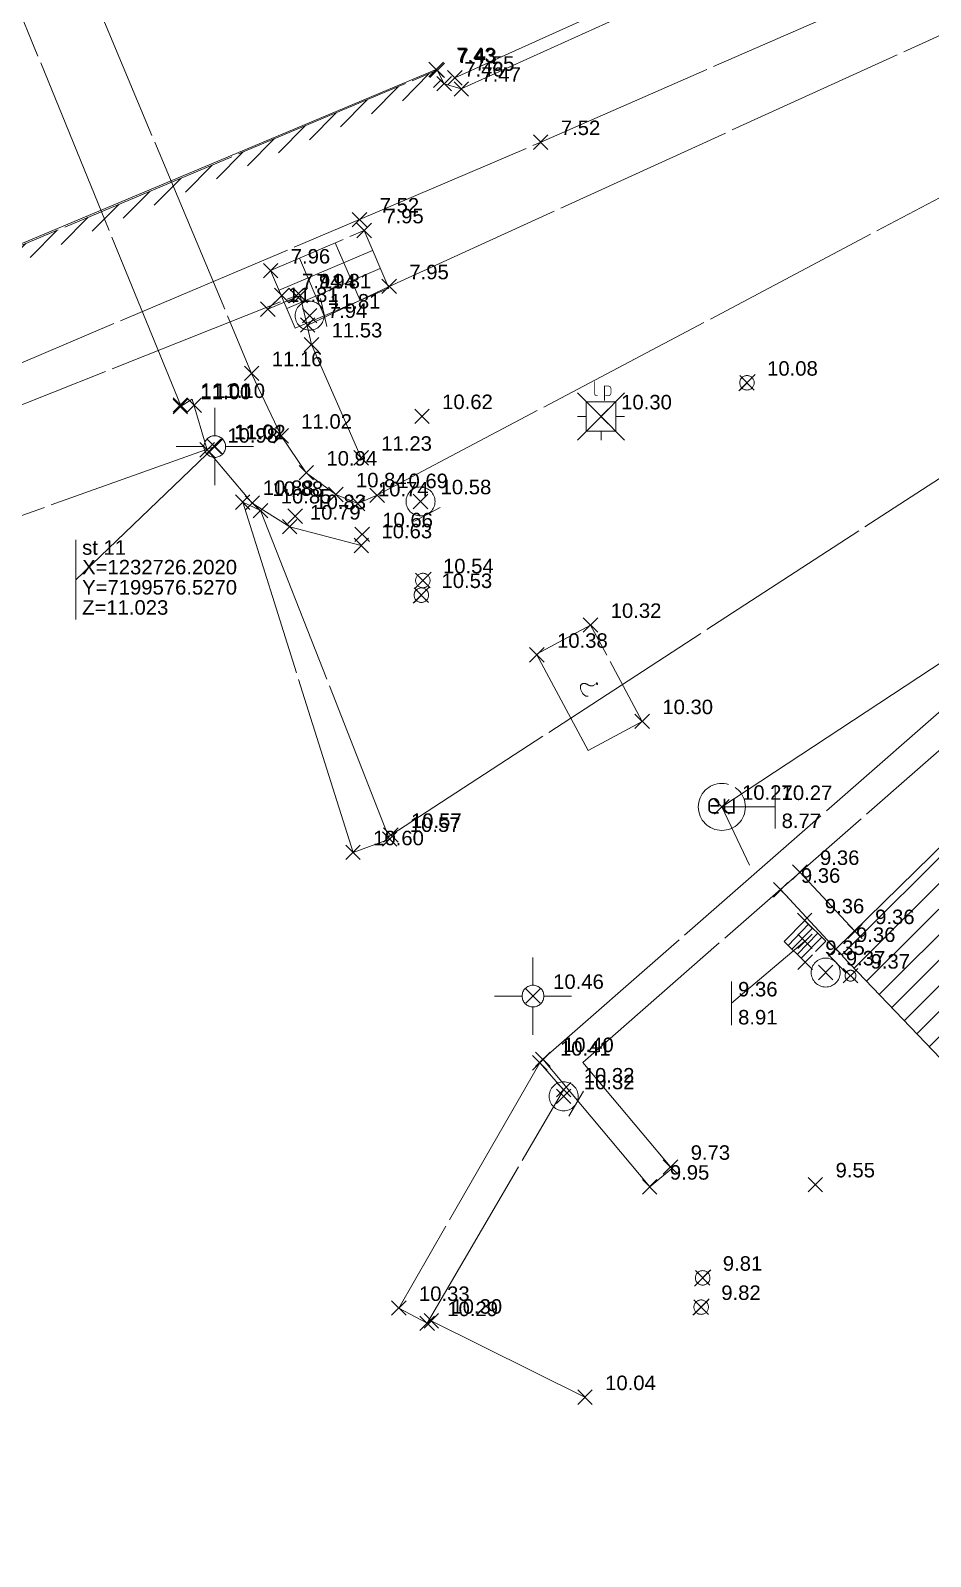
# Model space of a CAD drawing. Header units: metres. Extents: x 1232176 to 1232774, y 7198915 to 7199601.
# Drawn here: x 1232723.66 to 1232736.07, y 7199561.21 to 7199582.27 of the extents above; entities that cross this region are included whole.
import ezdxf
from ezdxf.enums import TextEntityAlignment as Align

# ---------------------------------------------------------------- set-up
doc = ezdxf.new("R2010")
doc.units = ezdxf.units.M
doc.header["$PDMODE"] = 3
doc.header["$PDSIZE"] = 0.1
for name, pattern in [('LL_0822', [2.5, 2.5, 0]), ('ML_2577', [2.5, 2.5, 0]), ('RL_1105', [2.5, 2.5, 0]), ('SL_1144', [2.5, 2.5, 0]), ('SL_1146', [2.5, 2.5, 0]), ('Socle_Continu', [2.5, 2.5, 0]), ('YL_2901', [2.5, 2.5, 0])]:
    doc.linetypes.add(name, pattern=pattern)
for name, color, linetype, lineweight in [('BATIH_SCS', 201, 'Socle_Continu', 13), ('CLOTH_SCS', 212, 'Socle_Continu', 13), ('CLOTU_SCS', 212, 'Socle_Continu', 13), ('EAUPO_SCS', 140, 'Socle_Continu', 13), ('ECPUB_SCS', 30, 'Socle_Continu', 13), ('INDET_SCS', 7, 'Socle_Continu', 13), ('MARQU_PSS', 7, 'Socle_Continu', 13), ('MOBUR_SCS', 251, 'Socle_Continu', 13), ('SIGNV_SCS', 20, 'Socle_Continu', 13), ('SIGTA_SCI', 7, 'Socle_Continu', 13), ('SIGTM_PSI', 1, 'Socle_Continu', 13), ('SIGTO_PSI', 255, 'Socle_Continu', 13), ('SIGTO_SCI', 255, 'Socle_Continu', 13), ('VOIRI_SCS', 7, 'Socle_Continu', 13)]:
    doc.layers.add(name, color=color, linetype=linetype, lineweight=lineweight)
for name, color, linetype, lineweight, true_color in [('BATIM_SCS', 7, 'Socle_Continu', 13, 0xdf7fff), ('EAUPL_PSI', 5, 'Socle_Continu', 13, 0x0000ff), ('EAUPL_PSS', 5, 'Socle_Continu', 13, 0x0000ff), ('EAUPL_SCS', 5, 'Socle_Continu', 13, 0x0000ff), ('EAUUS_PSI', 7, 'Socle_Continu', 13, 0x7f3f00), ('EAUUS_SCS', 7, 'Socle_Continu', 13, 0x7f3f00), ('EAUUS_SCT', 7, 'Socle_Continu', 13, 0x7f3f00), ('SIGTR_PSS', 7, 'Socle_Continu', 13, 0x9966cc), ('SIGTS_PSS', 7, 'Socle_Continu', 13, 0x9966cc)]:
    doc.layers.add(name, color=color, linetype=linetype, lineweight=lineweight, true_color=true_color)
doc.styles.add('Reseaux', font='arial.ttf')
doc.styles.get("Standard").update_dxf_attribs({"font": 'arial.ttf'})
doc.styles.add('Style_1', font='WINGDNG2.TTF')
doc.linetypes.add('CL_0181', pattern='A,3,-0.15,0.4,-0.381,["eu",Standard,S=0.254,R=0,X=-0.2,Y=-0.1],-0.381,0.4,-0.15', length=4.862)
doc.linetypes.add('NL_0902', pattern='A,0,["U",Style_1,S=0.127,R=0,X=-0.105,Y=-0.085],1', length=1)

# ---------------------------------------------------------------- blocks, each defined once
blk = doc.blocks.new('YP_1521')
at = {"layer": 'SIGTO_SCI', "color": 7, "linetype": 'Socle_Continu'}
blk.add_point((0, 0), dxfattribs=at)
at = {"layer": 'SIGTA_SCI', "linetype": 'Socle_Continu'}
blk.add_attdef('ALT', (0.278, 0.099), '', height=0.2, dxfattribs=at)
at = {"layer": 'SIGTA_SCI', "linetype": 'Socle_Continu', "flags": 9}
blk.add_attdef('CALQUE_ALT', (1.69, -1.18), '', height=0.2, dxfattribs=at)
at = {"layer": 'SIGTO_SCI', "linetype": 'Socle_Continu', "flags": 9}
for tag, p in [('ID', (1.69, 0.105)), ('NATURE', (1.69, -0.216)), ('FAMILLE', (1.69, -0.538)), ('CALQUE', (1.69, -0.859)), ('PCRS', (1.69, -1.823))]:
    blk.add_attdef(tag, p, '', height=0.2, dxfattribs=at)
blk = doc.blocks.new('*U55')
at = {"layer": 'SIGTO_PSI', "linetype": 'Socle_Continu'}
blk.add_line((-1.917, -1.838), (0, 0), dxfattribs=at)
at = {"layer": 'SIGTO_PSI', "linetype": 'Socle_Continu', "flags": 128}
blk.add_lwpolyline([(-1.917, -2.388), (-1.917, -1.288)], dxfattribs=at)
at = {"layer": 'SIGTO_PSI', "color": 7, "linetype": 'Socle_Continu'}
blk.add_point((0, 0), dxfattribs=at)
at = {"layer": 'SIGTM_PSI', "linetype": 'Socle_Continu', "flags": 9}
blk.add_attdef('CALQUE_MAT', (1.598, -0.695), '', height=0.2, dxfattribs=at)
at = {"layer": 'SIGTM_PSI', "color": 1, "linetype": 'Socle_Continu'}
blk.add_attdef('MAT', (-1.829, -1.493), '', height=0.2, dxfattribs=at)
at = {"layer": 'SIGTO_PSI', "linetype": 'Socle_Continu', "flags": 9}
for tag, p in [('ID', (1.598, 0.59)), ('NATURE', (1.598, 0.269)), ('FAMILLE', (1.598, -0.052)), ('CALQUE', (1.598, -0.374)), ('PCRS', (1.598, -1.016))]:
    blk.add_attdef(tag, p, '', height=0.2, dxfattribs=at)
at = {"layer": 'SIGTO_PSI', "linetype": 'Socle_Continu'}
for tag, p in [('X=', (-1.829, -1.763)), ('Y=', (-1.829, -2.042)), ('Z=', (-1.829, -2.32))]:
    blk.add_attdef(tag, p, '', height=0.2, dxfattribs=at)
blk = doc.blocks.new('GP_0481')
at = {"layer": 'ECPUB_SCS', "linetype": 'Socle_Continu'}
for p, q in [((-0.325, 0.325), (0, 0)), ((0, 0), (0.325, 0.325)), ((0, 0), (-0.325, -0.325)), ((-0.203, 0), (-0.325, 0)), ((0.203, 0.203), (-0.203, 0.203)), ((-0.203, 0.203), (-0.203, -0.203)), ((0.325, -0.325), (0, 0)), ((0.203, 0.203), (0.203, -0.203)), ((0.203, 0), (0.325, 0)), ((-0.203, -0.203), (0.203, -0.203)), ((0, -0.203), (0, -0.325))]:
    blk.add_line(p, q, dxfattribs=at)
at = {"layer": 'ECPUB_SCS', "linetype": 'Socle_Continu', "const_width": 0.01, "flags": 128}
for points in [[(-0.092, 0.487), (-0.092, 0.321, 0.378783), (-0.059, 0.287), (-0.048, 0.287)], [(0.048, 0.22), (0.048, 0.42), (0.098, 0.42, -0.410802), (0.137, 0.381), (0.137, 0.323, -0.396178), (0.098, 0.287), (0.059, 0.287)]]:
    blk.add_lwpolyline(points, format="xyb", dxfattribs=at)
at = {"layer": 'ECPUB_SCS', "linetype": 'Socle_Continu', "flags": 9}
for tag, p in [('ID', (0.722, 0.587)), ('NATURE', (0.722, 0.266)), ('FAMILLE', (0.722, -0.055)), ('CALQUE', (0.722, -0.377)), ('PCRS', (0.722, -0.698))]:
    blk.add_attdef(tag, p, '', height=0.2, dxfattribs=at)
blk = doc.blocks.new('AP_0001')
at = {"layer": 'EAUPO_SCS', "linetype": 'Socle_Continu'}
blk.add_line((0.113, 0.113), (-0.113, -0.113), dxfattribs=at)
blk.add_circle((0, 0), 0.1, dxfattribs=at)
at = {"layer": 'EAUPO_SCS', "linetype": 'Socle_Continu', "flags": 9}
for tag, p in [('ID', (0.809, 0.507)), ('NATURE', (0.809, 0.186)), ('FAMILLE', (0.809, -0.135)), ('CALQUE', (0.809, -0.456)), ('PCRS', (0.809, -0.778))]:
    blk.add_attdef(tag, p, '', height=0.2, dxfattribs=at)
blk = doc.blocks.new('HP_0569')
at = {"layer": 'SIGNV_SCS', "linetype": 'Socle_Continu'}
blk.add_line((-0.2, -0.2), (0.2, -0.2), dxfattribs=at)
blk.add_circle((0, 0), 0.2, dxfattribs=at)
at = {"layer": 'SIGNV_SCS', "linetype": 'Socle_Continu', "flags": 9}
for tag, p in [('ID', (0.713, 0.595)), ('NATURE', (0.713, 0.273)), ('FAMILLE', (0.713, -0.048)), ('CALQUE', (0.713, -0.369)), ('PCRS', (0.713, -0.69))]:
    blk.add_attdef(tag, p, '', height=0.2, dxfattribs=at)
blk = doc.blocks.new('KP_0764')
at = {"layer": 'INDET_SCS', "linetype": 'Socle_Continu', "flags": 128}
blk.add_lwpolyline([(0, 1), (1, 1), (1, 0), (0, 0)], close=True, dxfattribs=at)
blk.add_lwpolyline([(0.437, 0.578, -1), (0.562, 0.578, -0.209077), (0.53, 0.497, 0.201083), (0.5, 0.426), (0.5, 0.391)], format="xyb", dxfattribs=at)
at = {"layer": 'INDET_SCS', "linetype": 'Socle_Continu'}
blk.add_lwpolyline([(0.494, 0.365, 0.098491), (0.493, 0.362, 0.098491), (0.492, 0.359, 0.098491), (0.493, 0.356, 0.098491), (0.494, 0.354, 0.098491), (0.497, 0.352, 0.098491), (0.5, 0.352, 0.098491), (0.503, 0.352, 0.098491), (0.506, 0.354, 0.098491), (0.507, 0.356, 0.098491), (0.508, 0.359, 0.098491), (0.507, 0.362, 0.098491), (0.506, 0.365, 0.098491), (0.503, 0.367, 0.098491), (0.5, 0.367, 0.098491), (0.497, 0.367, 0.098491)], format="xyb", close=True, dxfattribs=at)
blk.add_lwpolyline([(0.494, 0.365, 0.098491), (0.493, 0.362, 0.098491), (0.492, 0.359, 0.098491), (0.493, 0.356, 0.098491), (0.494, 0.354, 0.098491), (0.497, 0.352, 0.098491), (0.5, 0.352, 0.098491), (0.503, 0.352, 0.098491), (0.506, 0.354, 0.098491), (0.507, 0.356, 0.098491), (0.508, 0.359, 0.098491), (0.507, 0.362, 0.098491), (0.506, 0.365, 0.098491), (0.503, 0.367, 0.098491), (0.5, 0.367, 0.098491), (0.497, 0.367, 0.098491)], format="xyb", close=True, dxfattribs=at)
at = {"layer": 'INDET_SCS', "linetype": 'Socle_Continu', "flags": 9}
for tag, p in [('ID', (1.453, 0.86)), ('NATURE', (1.453, 0.539)), ('FAMILLE', (1.453, 0.218)), ('CALQUE', (1.453, -0.103)), ('PCRS', (1.453, -0.425))]:
    blk.add_attdef(tag, p, '', height=0.2, dxfattribs=at)
blk = doc.blocks.new('CP_0161')
at = {"layer": 'EAUUS_SCS', "linetype": 'Socle_Continu', "const_width": 0.0333, "flags": 128}
for points in [[(-0.071, -0.125), (-0.195, -0.125, -0.405328), (-0.27, -0.05), (-0.27, 0.075, -0.999132), (-0.071, 0.075), (-0.071, 0.025), (-0.245, 0.025)], [(0.054, 0.175), (0.054, -0.038, 0.410802), (0.141, -0.125), (0.253, -0.125), (0.253, 0.175)]]:
    blk.add_lwpolyline(points, format="xyb", dxfattribs=at)
at = {"layer": 'EAUUS_SCS', "linetype": 'Socle_Continu'}
blk.add_circle((0, 0), 0.5, dxfattribs=at)
at = {"layer": 'EAUUS_SCS', "linetype": 'Socle_Continu', "flags": 9}
for tag, p in [('ID', (0.989, 0.577)), ('NATURE', (0.989, 0.255)), ('FAMILLE', (0.989, -0.066)), ('CALQUE', (0.989, -0.387)), ('PCRS', (0.989, -0.709)), ('TYPE', (0.989, -1.03))]:
    blk.add_attdef(tag, p, '', height=0.2, dxfattribs=at)
blk = doc.blocks.new('BP_0088')
at = {"layer": 'EAUPL_SCS', "linetype": 'Socle_Continu'}
for p, q in [((1.001, 0.814), (-0.001, 0.814)), ((0, 0.626), (1.001, 0.627)), ((1.001, 0.376), (0, 0.375)), ((0, 0.188), (1.001, 0.188))]:
    blk.add_line(p, q, dxfattribs=at)
at = {"layer": 'EAUPL_SCS', "linetype": 'Socle_Continu', "flags": 128}
blk.add_lwpolyline([(1.001, 0.001), (0, 0), (-0.001, 1.001), (1, 1.002)], close=True, dxfattribs=at)
at = {"layer": 'EAUPL_SCS', "linetype": 'Socle_Continu', "flags": 9}
for tag, p in [('ID', (1.268, 0.92)), ('NATURE', (1.268, 0.599)), ('CALQUE', (1.268, -0.044)), ('FAMILLE', (1.268, 0.278)), ('PCRS', (1.268, -0.365))]:
    blk.add_attdef(tag, p, '', height=0.2, dxfattribs=at)
blk = doc.blocks.new('LP_0841')
at = {"layer": 'VOIRI_SCS', "linetype": 'Socle_Continu', "flags": 128}
blk.add_lwpolyline([(0, 0), (0, 0.5), (1, 0)], dxfattribs=at)
at = {"layer": 'VOIRI_SCS', "linetype": 'Socle_Continu', "flags": 9}
for tag, p in [('ID', (1.428, 0.548)), ('NATURE', (1.428, 0.227)), ('FAMILLE', (1.428, -0.095)), ('CALQUE', (1.428, -0.416)), ('PCRS', (1.428, -0.737))]:
    blk.add_attdef(tag, p, '', height=0.2, dxfattribs=at)
blk = doc.blocks.new('YP_2903')
at = {"layer": 'SIGTR_PSS', "color": 1, "linetype": 'Socle_Continu'}
blk.add_line((0, 0.15), (0, 0.533), dxfattribs=at)
at = {"layer": 'SIGTR_PSS', "color": 5, "linetype": 'Socle_Continu'}
blk.add_line((-0.15, 0), (-0.533, 0), dxfattribs=at)
at = {"layer": 'SIGTR_PSS', "color": 3, "linetype": 'Socle_Continu'}
blk.add_line((0.15, 0), (0.533, 0), dxfattribs=at)
at = {"layer": 'SIGTR_PSS', "color": 2, "linetype": 'Socle_Continu'}
blk.add_line((0, -0.15), (0, -0.533), dxfattribs=at)
at = {"layer": 'SIGTR_PSS', "color": 4, "linetype": 'Socle_Continu'}
blk.add_circle((0, 0), 0.15, dxfattribs=at)
at = {"layer": 'SIGTR_PSS', "linetype": 'Socle_Continu', "flags": 9}
for tag, p in [('ID', (1.343, 0.305)), ('NATURE', (1.343, -0.016)), ('FAMILLE', (1.343, -0.337)), ('CALQUE', (1.343, -0.659)), ('PCRS', (1.343, -0.98))]:
    blk.add_attdef(tag, p, '', height=0.2, dxfattribs=at)
blk = doc.blocks.new('YP_2908')
at = {"layer": 'SIGTR_PSS', "linetype": 'Socle_Continu'}
for p, q in [((0, 0.15), (0, 0.533)), ((-0.15, 0), (-0.533, 0)), ((0.15, 0), (0.533, 0)), ((0.533, 0), (0.15, 0)), ((0, -0.15), (0, -0.533))]:
    blk.add_line(p, q, dxfattribs=at)
blk.add_circle((0, 0), 0.15, dxfattribs=at)
at = {"layer": 'SIGTR_PSS', "linetype": 'Socle_Continu', "flags": 9}
for tag, p in [('ID', (0.884, 0.274)), ('NATURE', (0.884, -0.047)), ('FAMILLE', (0.884, -0.368)), ('CALQUE', (0.884, -0.689)), ('PCRS', (0.884, -1.011))]:
    blk.add_attdef(tag, p, '', height=0.2, dxfattribs=at)
blk = doc.blocks.new('BP_2058')
at = {"layer": 'EAUPL_PSS', "linetype": 'Socle_Continu'}
blk.add_circle((0, 0), 0.075, dxfattribs=at)
at = {"layer": 'EAUPL_PSS', "linetype": 'Socle_Continu', "flags": 9}
for tag, p in [('ID', (0.501, -0.1)), ('NATURE', (0.501, -0.421)), ('FAMILLE', (0.501, -0.742)), ('CALQUE', (0.501, -1.064)), ('PCRS', (0.501, -1.385))]:
    blk.add_attdef(tag, p, '', height=0.2, dxfattribs=at)
blk = doc.blocks.new('RP_1129')
at = {"layer": 'BATIM_SCS', "linetype": 'Socle_Continu'}
for p, q in [((0.321, 0.645), (0.322, 0)), ((0.723, 0.001), (0.722, 0.645)), ((1.044, 0.424), (0, 0.423)), ((0, 0.222), (1.044, 0.222))]:
    blk.add_line(p, q, dxfattribs=at)
at = {"layer": 'BATIM_SCS', "linetype": 'Socle_Continu', "flags": 128}
blk.add_lwpolyline([(-0.001, 0.644), (1.044, 0.645), (1.044, 0.001), (0, 0)], close=True, dxfattribs=at)
at = {"layer": 'BATIM_SCS', "linetype": 'Socle_Continu', "flags": 9}
for tag, p in [('ID', (1.289, 0.914)), ('NATURE', (1.289, 0.593)), ('FAMILLE', (1.289, 0.271)), ('CALQUE', (1.289, -0.05)), ('PCRS', (1.289, -0.371))]:
    blk.add_attdef(tag, p, '', height=0.2, dxfattribs=at)
blk = doc.blocks.new('*U98')
at = {"layer": 'EAUPL_PSI', "linetype": 'Socle_Continu'}
blk.add_line((-1.013, -0.856), (0, 0), dxfattribs=at)
at = {"layer": 'EAUPL_PSI', "linetype": 'Socle_Continu', "flags": 128}
blk.add_lwpolyline([(-1.013, -1.156), (-1.013, -0.556)], dxfattribs=at)
at = {"layer": 'EAUPL_PSI', "linetype": 'Socle_Continu'}
blk.add_point((0, 0), dxfattribs=at)
at = {"layer": 'EAUPL_PSI', "linetype": 'Socle_Continu', "style": 'Reseaux', "flags": 9}
for tag, p in [('ID', (2.428, 0.07)), ('NATURE', (2.428, -0.251))]:
    blk.add_attdef(tag, p, '', height=0.2, dxfattribs=at)
at = {"layer": 'EAUPL_PSI', "linetype": 'Socle_Continu', "flags": 9}
for tag, p in [('FAMILLE', (2.428, -0.573)), ('CALQUE', (0.682, -1.75))]:
    blk.add_attdef(tag, p, '', height=0.2, dxfattribs=at)
at = {"layer": 'EAUPL_PSI', "linetype": 'Socle_Continu'}
for tag, p in [('TAMPON', (-0.922, -0.661)), ('RADIER', (-0.922, -1.048))]:
    blk.add_attdef(tag, text='', height=0.2, dxfattribs=at).set_placement(p, align=Align.MIDDLE_LEFT)
blk = doc.blocks.new('*U70')
at = {"layer": 'EAUUS_PSI', "linetype": 'Socle_Continu'}
blk.add_line((0.733, 0), (0, 0), dxfattribs=at)
at = {"layer": 'EAUUS_PSI', "linetype": 'Socle_Continu', "flags": 128}
blk.add_lwpolyline([(0.733, -0.3), (0.733, 0.3)], dxfattribs=at)
at = {"layer": 'EAUUS_PSI', "linetype": 'Socle_Continu'}
blk.add_point((0, 0), dxfattribs=at)
at = {"layer": 'EAUUS_PSI', "linetype": 'Socle_Continu', "style": 'Reseaux', "flags": 9}
for tag, p in [('ID', (2.525, 0.541)), ('NATURE', (2.525, 0.22))]:
    blk.add_attdef(tag, p, '', height=0.2, dxfattribs=at)
at = {"layer": 'EAUUS_PSI', "linetype": 'Socle_Continu'}
for tag, p in [('TAMPON', (0.824, 0.196)), ('RADIER', (0.824, -0.192))]:
    blk.add_attdef(tag, text='', height=0.2, dxfattribs=at).set_placement(p, align=Align.MIDDLE_LEFT)
at = {"layer": 'EAUUS_PSI', "linetype": 'Socle_Continu', "flags": 9}
for tag, p in [('FAMILLE', (2.525, -0.101)), ('CALQUE', (2.525, -0.423))]:
    blk.add_attdef(tag, p, '', height=0.2, dxfattribs=at)

msp = doc.modelspace()

# ---------------------------------------------------------------- hatches: boundary and pattern name
at = {"layer": 'BATIH_SCS', "linetype": 'Socle_Continu'}
h = msp.add_hatch(dxfattribs=at)
h.set_pattern_fill('RL_1107', color=256, pattern_type=2)
h.set_pattern_definition([(45, (0, 0), (-0.176776695297, 0.176776695297), [])])
h.paths.add_polyline_path([(1232744.31, 7199577.18), (1232739.66, 7199574.387), (1232734.768, 7199569.592), (1232741.969, 7199562.04)])
at = {"layer": 'CLOTH_SCS', "linetype": 'Socle_Continu'}
h = msp.add_hatch(dxfattribs=at)
h.set_pattern_fill('SL_1145', color=256, pattern_type=2)
h.set_pattern_definition([(45, (0, 0), (-0.1237436867076, 0.1237436867076), [])])
h.paths.add_polyline_path([(1232718.249, 7199576.969), (1232718.173, 7199577.154), (1232714.015, 7199575.528), (1232714.087, 7199575.342)])
h.paths.add_polyline_path([(1232718.733, 7199577.158), (1232718.658, 7199577.344), (1232718.173, 7199577.154), (1232718.249, 7199576.969)])
h.paths.add_polyline_path([(1232719.68, 7199577.528), (1232719.606, 7199577.714), (1232718.658, 7199577.344), (1232718.733, 7199577.158)])
h.paths.add_polyline_path([(1232724.715, 7199579.585), (1232724.64, 7199579.77), (1232721.737, 7199578.548), (1232719.606, 7199577.714), (1232719.68, 7199577.528), (1232721.813, 7199578.362)])
h.paths.add_polyline_path([(1232725.683, 7199579.993), (1232725.606, 7199580.177), (1232724.64, 7199579.77), (1232724.715, 7199579.585)])
h.paths.add_polyline_path([(1232729.348, 7199581.537), (1232729.27, 7199581.721), (1232725.606, 7199580.177), (1232725.683, 7199579.993)])

# ---------------------------------------------------------------- linework, layer by layer
at = {"layer": 'BATIM_SCS', "linetype": 'RL_1105'}
msp.add_polyline3d([(1232741.969, 7199562.04, 9.63), (1232734.768, 7199569.592, 9.36), (1232739.66, 7199574.387, 9.57), (1232744.31, 7199577.18, 9.56)], dxfattribs=at)
at = {"layer": 'CLOTU_SCS', "linetype": 'SL_1146'}
for points in [[(1232729.27, 7199581.721, 7.43), (1232729.365, 7199581.536, 7.46), (1232729.602, 7199581.464, 7.47), (1232738.411, 7199585.461, 7.65), (1232749.285, 7199590.411, 7.89), (1232754.702, 7199592.892, 7.99), (1232762.37, 7199596.393, 8.69), (1232763.834, 7199597.057, 8.66), (1232770.25, 7199599.982, 8.63)], [(1232724.371, 7199583.127, 11.15), (1232726.71, 7199577.538, 11.16), (1232727.117, 7199576.675, 11.02), (1232727.464, 7199576.167, 10.94), (1232727.871, 7199575.867, 10.84), (1232728.174, 7199575.741, 10.74), (1232728.441, 7199575.855, 10.69), (1232736.469, 7199580.104, 9.83), (1232743.077, 7199583.464, 9.45), (1232755.069, 7199589.739, 9.04), (1232763.638, 7199594.252, 8.76), (1232763.437, 7199594.693, 8.77), (1232761.258, 7199593.606, 8.55)], [(1232715.147, 7199574.365, 7.5), (1232722.509, 7199577.249, 7.5), (1232728.199, 7199579.66, 7.52), (1232730.697, 7199580.729, 7.52), (1232739.107, 7199584.409, 7.7), (1232743.068, 7199586.087, 7.82), (1232749.217, 7199588.846, 7.88), (1232753.974, 7199590.99, 8.01), (1232754.301, 7199591.092, 8.04), (1232754.776, 7199590.881, 8.11)], [(1232714.015, 7199575.528, 7.43), (1232721.737, 7199578.548, 7.43), (1232729.27, 7199581.721, 7.43)], [(1232732.201, 7199566.31, 9.95), (1232730.727, 7199568.071, 10.4), (1232738.691, 7199575.048, 9.78)], [(1232732.505, 7199566.565, 9.73), (1232731.28, 7199568.028, 10.245), (1232738.952, 7199574.75, 9.77)], [(1232735.032, 7199569.837, 9.36), (1232734.271, 7199570.654, 9.36)], [(1232734.768, 7199569.592, 9.36), (1232734.008, 7199570.409, 9.36)], [(1232732.505, 7199566.565, 9.73), (1232732.201, 7199566.31, 9.95)]]:
    msp.add_polyline3d(points, dxfattribs=at)
at = {"layer": 'CLOTU_SCS', "linetype": 'SL_1144'}
for points in [[(1232727.484, 7199578.205, 7.94), (1232728.608, 7199578.738, 7.95), (1232739.362, 7199583.646, 8), (1232743.838, 7199585.653, 8.05), (1232749.376, 7199588.383, 8.03), (1232749.411, 7199588.392, 8.03), (1232754.776, 7199590.881, 8.11), (1232761.258, 7199593.606, 8.55)], [(1232717.571, 7199574.066, 7.99), (1232717.54, 7199574.715, 7.97), (1232727.326, 7199578.61, 7.94)], [(1232728.221, 7199576.371, 11.23), (1232727.536, 7199577.935, 11.53), (1232727.382, 7199578.613, 11.81), (1232726.933, 7199578.425, 11.81)]]:
    msp.add_polyline3d(points, dxfattribs=at)
at = {"layer": 'EAUUS_SCT', "linetype": 'CL_0181'}
for points in [[(1232733.196, 7199571.554, 8.77), (1232744.411, 7199578.942, 8.57)], [(1232733.196, 7199571.554, 8.77), (1232733.579, 7199570.752, 8.77)]]:
    msp.add_polyline3d(points, dxfattribs=at)
at = {"layer": 'MARQU_PSS', "linetype": 'ML_2577'}
for points in [[(1232728.63, 7199571.165, 10.57), (1232737.245, 7199576.769, 9.88)], [(1232729.188, 7199564.461, 10.3), (1232731.308, 7199563.406, 10.04)]]:
    msp.add_polyline3d(points, dxfattribs=at)
for points in [[(1232726.587, 7199575.761, 10.88), (1232726.834, 7199575.644, 10.85), (1232728.614, 7199571.11, 10.57), (1232728.109, 7199570.926, 10.6)], [(1232730.685, 7199568.022, 10.41), (1232728.74, 7199564.637, 10.33), (1232729.131, 7199564.426, 10.29), (1232731.013, 7199567.651, 10.32)]]:
    msp.add_polyline3d(points, close=True, dxfattribs=at)
at = {"layer": 'MOBUR_SCS', "linetype": 'NL_0902'}
for points in [[(1232729.513, 7199581.616, 7.55), (1232738.287, 7199585.578, 7.72), (1232749.206, 7199590.567, 7.97), (1232754.631, 7199593.043, 8.1), (1232761.911, 7199596.396, 8.77), (1232763.723, 7199597.225, 8.82), (1232770.46, 7199600.271, 8.92)], [(1232713.939, 7199575.532, 7.43), (1232721.731, 7199578.572, 7.42), (1232729.255, 7199581.733, 7.43)]]:
    msp.add_polyline3d(points, dxfattribs=at)
at = {"layer": 'SIGTS_PSS', "linetype": 'YL_2901'}
msp.add_polyline3d([(1232242.852, 7198954.501, 9.55), (1232189.936, 7198952.042, 7.7), (1232261.971, 7199028.11, 7.52), (1232304.103, 7199106.496, 7.55), (1232331.072, 7199190.429, 7.6), (1232351.22, 7199279.26, 7.54), (1232386.124, 7199352.6, 7.55), (1232443.41, 7199421.398, 7.6), (1232502.151, 7199471.743, 7.73), (1232588.035, 7199526.334, 7.98), (1232660.288, 7199552.976, 8.2), (1232726.202, 7199576.527, 11.02)], dxfattribs=at)
at = {"layer": 'VOIRI_SCS', "linetype": 'LL_0822'}
for points in [[(1232725.728, 7199577.102, 11.01), (1232723.331, 7199582.977, 11.02)], [(1232726.097, 7199576.483, 10.98), (1232726.72, 7199575.748, 10.88), (1232727.236, 7199575.421, 10.79), (1232728.223, 7199575.162, 10.63)]]:
    msp.add_polyline3d(points, dxfattribs=at)

# ---------------------------------------------------------------- block references
at = {"layer": 'BATIM_SCS', "linetype": 'Socle_Continu', "xscale": 1.344033453336492, "yscale": 1.344033453336492, "zscale": 1.344033453336492, "rotation": 203.1240757267858}
msp.add_blockref('RP_1129', (1232728.262, 7199579.51, 7.95), dxfattribs=at)
at = {"layer": 'EAUPL_PSI', "linetype": 'Socle_Continu'}
msp.add_blockref('*U98', (1232734.342, 7199569.699, 9.36), dxfattribs=at).add_auto_attribs({'TAMPON': '9.36', 'RADIER': '8.91'})
at = {"layer": 'EAUPL_PSS'}
msp.add_blockref('BP_2058', (1232734.97, 7199569.224, 9.37), dxfattribs=at)
at = {"layer": 'EAUPL_SCS', "linetype": 'Socle_Continu', "xscale": 0.4065184586638481, "yscale": 0.4065184586638481, "rotation": 225.6835943670518}
msp.add_blockref('BP_0088', (1232734.338, 7199569.987, 9.36), dxfattribs=at)
at = {"layer": 'EAUPO_SCS', "linetype": 'Socle_Continu'}
for p in [(1232733.542, 7199577.408, 10.08), (1232729.072, 7199574.679, 10.54), (1232729.051, 7199574.477, 10.53), (1232732.931, 7199565.053, 9.81), (1232732.91, 7199564.65, 9.82)]:
    msp.add_blockref('AP_0001', p, dxfattribs=at)
at = {"layer": 'EAUUS_PSI', "linetype": 'Socle_Continu'}
ref = msp.add_blockref('*U70', (1232733.196, 7199571.554, 10.27), dxfattribs=at)
ref.add_attrib('TAMPON', '10.27', dxfattribs={"linetype": 'Socle_Continu', "height": 0.2}).set_placement((1232734.02, 7199571.749), align=Align.MIDDLE_LEFT)
ref.add_attrib('RADIER', '8.77', dxfattribs={"linetype": 'Socle_Continu', "height": 0.2}).set_placement((1232734.02, 7199571.362), align=Align.MIDDLE_LEFT)
at = {"layer": 'EAUUS_SCS', "linetype": 'Socle_Continu', "xscale": 0.65, "yscale": 0.65}
msp.add_blockref('CP_0161', (1232733.196, 7199571.554, 10.27), dxfattribs=at)
at = {"layer": 'ECPUB_SCS', "linetype": 'Socle_Continu'}
msp.add_blockref('GP_0481', (1232731.529, 7199576.943, 10.3), dxfattribs=at)
at = {"layer": 'INDET_SCS', "linetype": 'Socle_Continu', "xscale": 1.507282010380013, "yscale": 0.8472794146910306, "rotation": 118.189205956366}
msp.add_blockref('KP_0764', (1232732.097, 7199572.735, 10.3), dxfattribs=at)
at = {"layer": 'SIGNV_SCS', "linetype": 'Socle_Continu'}
for p, rotation in [((1232727.51, 7199578.334, 11.81), 102.8021979242711), ((1232729.04, 7199575.77, 10.58), 27.89430213501076), ((1232734.628, 7199569.268, 9.37), 133.638134086203), ((1232731.014, 7199567.559, 10.32), 59.72530893853185)]:
    msp.add_blockref('HP_0569', p, dxfattribs=dict(at, rotation=rotation))
at = {"layer": 'SIGTO_PSI', "color": 193, "linetype": 'Socle_Continu'}
msp.add_blockref('*U55', (1232726.202, 7199576.527), dxfattribs=at).add_auto_attribs({'MAT': 'st 11', 'X=': 'X=1232726.2020', 'Y=': 'Y=7199576.5270', 'Z=': 'Z=11.023'})
at = {"layer": 'SIGTO_SCI', "linetype": 'Socle_Continu'}
ref = msp.add_blockref('YP_1521', (1232729.255, 7199581.733, 7.43), dxfattribs=at)
ref.add_attrib('ALT', '7.43', (1232729.533, 7199581.832, 7.43), dxfattribs={"layer": 'SIGTA_SCI', "linetype": 'Socle_Continu', "height": 0.2})
ref = msp.add_blockref('YP_1521', (1232729.27, 7199581.721, 7.43), dxfattribs=at)
ref.add_attrib('ALT', '7.43', (1232729.548, 7199581.82, 7.43), dxfattribs={"layer": 'SIGTA_SCI', "linetype": 'Socle_Continu', "height": 0.2})
ref = msp.add_blockref('YP_1521', (1232729.513, 7199581.616, 7.55), dxfattribs=at)
ref.add_attrib('ALT', '7.55', (1232729.791, 7199581.715, 7.55), dxfattribs={"layer": 'SIGTA_SCI', "linetype": 'Socle_Continu', "height": 0.2})
ref = msp.add_blockref('YP_1521', (1232729.365, 7199581.536, 7.46), dxfattribs=at)
ref.add_attrib('ALT', '7.46', (1232729.643, 7199581.634, 7.46), dxfattribs={"layer": 'SIGTA_SCI', "linetype": 'Socle_Continu', "height": 0.2})
ref = msp.add_blockref('YP_1521', (1232729.602, 7199581.464, 7.47), dxfattribs=at)
ref.add_attrib('ALT', '7.47', (1232729.88, 7199581.563, 7.47), dxfattribs={"layer": 'SIGTA_SCI', "linetype": 'Socle_Continu', "height": 0.2})
ref = msp.add_blockref('YP_1521', (1232730.697, 7199580.729, 7.52), dxfattribs=at)
ref.add_attrib('ALT', '7.52', (1232730.975, 7199580.827, 7.52), dxfattribs={"layer": 'SIGTA_SCI', "linetype": 'Socle_Continu', "height": 0.2})
ref = msp.add_blockref('YP_1521', (1232728.199, 7199579.66, 7.52), dxfattribs=at)
ref.add_attrib('ALT', '7.52', (1232728.477, 7199579.758, 7.52), dxfattribs={"layer": 'SIGTA_SCI', "linetype": 'Socle_Continu', "height": 0.2})
ref = msp.add_blockref('YP_1521', (1232728.262, 7199579.51, 7.95), dxfattribs=at)
ref.add_attrib('ALT', '7.95', (1232728.54, 7199579.609, 7.95), dxfattribs={"layer": 'SIGTA_SCI', "linetype": 'Socle_Continu', "height": 0.2})
ref = msp.add_blockref('YP_1521', (1232726.972, 7199578.955, 7.96), dxfattribs=at)
ref.add_attrib('ALT', '7.96', (1232727.25, 7199579.054, 7.96), dxfattribs={"layer": 'SIGTA_SCI', "linetype": 'Socle_Continu', "height": 0.2})
ref = msp.add_blockref('YP_1521', (1232728.608, 7199578.738, 7.95), dxfattribs=at)
ref.add_attrib('ALT', '7.95', (1232728.886, 7199578.837, 7.95), dxfattribs={"layer": 'SIGTA_SCI', "linetype": 'Socle_Continu', "height": 0.2})
ref = msp.add_blockref('YP_1521', (1232726.933, 7199578.425, 11.81), dxfattribs=at)
ref.add_attrib('ALT', '11.81', (1232727.211, 7199578.523, 11.81), dxfattribs={"layer": 'SIGTA_SCI', "linetype": 'Socle_Continu', "height": 0.2})
ref = msp.add_blockref('YP_1521', (1232727.128, 7199578.613, 7.94), dxfattribs=at)
ref.add_attrib('ALT', '7.94', (1232727.406, 7199578.712, 7.94), dxfattribs={"layer": 'SIGTA_SCI', "linetype": 'Socle_Continu', "height": 0.2})
ref = msp.add_blockref('YP_1521', (1232727.326, 7199578.61, 7.94), dxfattribs=at)
ref.add_attrib('ALT', '7.94', (1232727.604, 7199578.709, 7.94), dxfattribs={"layer": 'SIGTA_SCI', "linetype": 'Socle_Continu', "height": 0.2})
ref = msp.add_blockref('YP_1521', (1232727.382, 7199578.613, 11.81), dxfattribs=at)
ref.add_attrib('ALT', '11.81', (1232727.66, 7199578.711, 11.81), dxfattribs={"layer": 'SIGTA_SCI', "linetype": 'Socle_Continu', "height": 0.2})
ref = msp.add_blockref('YP_1521', (1232727.51, 7199578.334, 11.81), dxfattribs=at)
ref.add_attrib('ALT', '11.81', (1232727.788, 7199578.433, 11.81), dxfattribs={"layer": 'SIGTA_SCI', "linetype": 'Socle_Continu', "height": 0.2})
ref = msp.add_blockref('YP_1521', (1232727.484, 7199578.205, 7.94), dxfattribs=at)
ref.add_attrib('ALT', '7.94', (1232727.762, 7199578.304, 7.94), dxfattribs={"layer": 'SIGTA_SCI', "linetype": 'Socle_Continu', "height": 0.2})
ref = msp.add_blockref('YP_1521', (1232727.536, 7199577.935, 11.53), dxfattribs=at)
ref.add_attrib('ALT', '11.53', (1232727.814, 7199578.034, 11.53), dxfattribs={"layer": 'SIGTA_SCI', "linetype": 'Socle_Continu', "height": 0.2})
ref = msp.add_blockref('YP_1521', (1232726.71, 7199577.538, 11.16), dxfattribs=at)
ref.add_attrib('ALT', '11.16', (1232726.988, 7199577.636, 11.16), dxfattribs={"layer": 'SIGTA_SCI', "linetype": 'Socle_Continu', "height": 0.2})
ref = msp.add_blockref('YP_1521', (1232733.542, 7199577.408, 10.08), dxfattribs=at)
ref.add_attrib('ALT', '10.08', (1232733.82, 7199577.506, 10.08), dxfattribs={"layer": 'SIGTA_SCI', "linetype": 'Socle_Continu', "height": 0.2})
ref = msp.add_blockref('YP_1521', (1232725.728, 7199577.102, 11.01), dxfattribs=at)
ref.add_attrib('ALT', '11.01', (1232726.006, 7199577.201, 11.01), dxfattribs={"layer": 'SIGTA_SCI', "linetype": 'Socle_Continu', "height": 0.2})
ref = msp.add_blockref('YP_1521', (1232725.728, 7199577.081, 11), dxfattribs=at)
ref.add_attrib('ALT', '11.00', (1232726.006, 7199577.18, 11), dxfattribs={"layer": 'SIGTA_SCI', "linetype": 'Socle_Continu', "height": 0.2})
ref = msp.add_blockref('YP_1521', (1232725.918, 7199577.099, 11.1), dxfattribs=at)
ref.add_attrib('ALT', '11.10', (1232726.196, 7199577.198, 11.1), dxfattribs={"layer": 'SIGTA_SCI', "linetype": 'Socle_Continu', "height": 0.2})
ref = msp.add_blockref('YP_1521', (1232729.06, 7199576.946, 10.62), dxfattribs=at)
ref.add_attrib('ALT', '10.62', (1232729.338, 7199577.045, 10.62), dxfattribs={"layer": 'SIGTA_SCI', "linetype": 'Socle_Continu', "height": 0.2})
ref = msp.add_blockref('YP_1521', (1232731.529, 7199576.943, 10.3), dxfattribs=at)
ref.add_attrib('ALT', '10.30', (1232731.807, 7199577.041, 10.3), dxfattribs={"layer": 'SIGTA_SCI', "linetype": 'Socle_Continu', "height": 0.2})
ref = msp.add_blockref('YP_1521', (1232726.191, 7199576.532, 11.01), dxfattribs=at)
ref.add_attrib('ALT', '11.01', (1232726.469, 7199576.631, 11.01), dxfattribs={"layer": 'SIGTA_SCI', "linetype": 'Socle_Continu', "height": 0.2})
ref = msp.add_blockref('YP_1521', (1232726.202, 7199576.527, 11.02), dxfattribs=at)
ref.add_attrib('ALT', '11.02', (1232726.48, 7199576.626, 11.02), dxfattribs={"layer": 'SIGTA_SCI', "linetype": 'Socle_Continu', "height": 0.2})
ref = msp.add_blockref('YP_1521', (1232727.117, 7199576.675, 11.02), dxfattribs=at)
ref.add_attrib('ALT', '11.02', (1232727.395, 7199576.774, 11.02), dxfattribs={"layer": 'SIGTA_SCI', "linetype": 'Socle_Continu', "height": 0.2})
ref = msp.add_blockref('YP_1521', (1232726.097, 7199576.483, 10.98), dxfattribs=at)
ref.add_attrib('ALT', '10.98', (1232726.375, 7199576.581, 10.98), dxfattribs={"layer": 'SIGTA_SCI', "linetype": 'Socle_Continu', "height": 0.2})
ref = msp.add_blockref('YP_1521', (1232728.221, 7199576.371, 11.23), dxfattribs=at)
ref.add_attrib('ALT', '11.23', (1232728.498, 7199576.47, 11.23), dxfattribs={"layer": 'SIGTA_SCI', "linetype": 'Socle_Continu', "height": 0.2})
ref = msp.add_blockref('YP_1521', (1232727.464, 7199576.167, 10.94), dxfattribs=at)
ref.add_attrib('ALT', '10.94', (1232727.742, 7199576.265, 10.94), dxfattribs={"layer": 'SIGTA_SCI', "linetype": 'Socle_Continu', "height": 0.2})
ref = msp.add_blockref('YP_1521', (1232726.587, 7199575.761, 10.88), dxfattribs=at)
ref.add_attrib('ALT', '10.88', (1232726.865, 7199575.86, 10.88), dxfattribs={"layer": 'SIGTA_SCI', "linetype": 'Socle_Continu', "height": 0.2})
ref = msp.add_blockref('YP_1521', (1232726.72, 7199575.748, 10.88), dxfattribs=at)
ref.add_attrib('ALT', '10.88', (1232726.998, 7199575.847, 10.88), dxfattribs={"layer": 'SIGTA_SCI', "linetype": 'Socle_Continu', "height": 0.2})
ref = msp.add_blockref('YP_1521', (1232727.871, 7199575.867, 10.84), dxfattribs=at)
ref.add_attrib('ALT', '10.84', (1232728.149, 7199575.965, 10.84), dxfattribs={"layer": 'SIGTA_SCI', "linetype": 'Socle_Continu', "height": 0.2})
ref = msp.add_blockref('YP_1521', (1232728.174, 7199575.741, 10.74), dxfattribs=at)
ref.add_attrib('ALT', '10.74', (1232728.452, 7199575.84, 10.74), dxfattribs={"layer": 'SIGTA_SCI', "linetype": 'Socle_Continu', "height": 0.2})
ref = msp.add_blockref('YP_1521', (1232728.441, 7199575.855, 10.69), dxfattribs=at)
ref.add_attrib('ALT', '10.69', (1232728.719, 7199575.954, 10.69), dxfattribs={"layer": 'SIGTA_SCI', "linetype": 'Socle_Continu', "height": 0.2})
ref = msp.add_blockref('YP_1521', (1232729.04, 7199575.77, 10.58), dxfattribs=at)
ref.add_attrib('ALT', '10.58', (1232729.317, 7199575.869, 10.58), dxfattribs={"layer": 'SIGTA_SCI', "linetype": 'Socle_Continu', "height": 0.2})
ref = msp.add_blockref('YP_1521', (1232726.834, 7199575.644, 10.85), dxfattribs=at)
ref.add_attrib('ALT', '10.85', (1232727.112, 7199575.742, 10.85), dxfattribs={"layer": 'SIGTA_SCI', "linetype": 'Socle_Continu', "height": 0.2})
ref = msp.add_blockref('YP_1521', (1232727.311, 7199575.566, 10.83), dxfattribs=at)
ref.add_attrib('ALT', '10.83', (1232727.589, 7199575.664, 10.83), dxfattribs={"layer": 'SIGTA_SCI', "linetype": 'Socle_Continu', "height": 0.2})
ref = msp.add_blockref('YP_1521', (1232727.236, 7199575.421, 10.79), dxfattribs=at)
ref.add_attrib('ALT', '10.79', (1232727.514, 7199575.52, 10.79), dxfattribs={"layer": 'SIGTA_SCI', "linetype": 'Socle_Continu', "height": 0.2})
ref = msp.add_blockref('YP_1521', (1232728.234, 7199575.315, 10.66), dxfattribs=at)
ref.add_attrib('ALT', '10.66', (1232728.512, 7199575.413, 10.66), dxfattribs={"layer": 'SIGTA_SCI', "linetype": 'Socle_Continu', "height": 0.2})
ref = msp.add_blockref('YP_1521', (1232728.223, 7199575.162, 10.63), dxfattribs=at)
ref.add_attrib('ALT', '10.63', (1232728.501, 7199575.261, 10.63), dxfattribs={"layer": 'SIGTA_SCI', "linetype": 'Socle_Continu', "height": 0.2})
ref = msp.add_blockref('YP_1521', (1232729.072, 7199574.679, 10.54), dxfattribs=at)
ref.add_attrib('ALT', '10.54', (1232729.35, 7199574.778, 10.54), dxfattribs={"layer": 'SIGTA_SCI', "linetype": 'Socle_Continu', "height": 0.2})
ref = msp.add_blockref('YP_1521', (1232729.051, 7199574.477, 10.53), dxfattribs=at)
ref.add_attrib('ALT', '10.53', (1232729.329, 7199574.575, 10.53), dxfattribs={"layer": 'SIGTA_SCI', "linetype": 'Socle_Continu', "height": 0.2})
ref = msp.add_blockref('YP_1521', (1232731.385, 7199574.064, 10.32), dxfattribs=at)
ref.add_attrib('ALT', '10.32', (1232731.663, 7199574.163, 10.32), dxfattribs={"layer": 'SIGTA_SCI', "linetype": 'Socle_Continu', "height": 0.2})
ref = msp.add_blockref('YP_1521', (1232730.645, 7199573.652, 10.38), dxfattribs=at)
ref.add_attrib('ALT', '10.38', (1232730.923, 7199573.75, 10.38), dxfattribs={"layer": 'SIGTA_SCI', "linetype": 'Socle_Continu', "height": 0.2})
ref = msp.add_blockref('YP_1521', (1232732.097, 7199572.735, 10.3), dxfattribs=at)
ref.add_attrib('ALT', '10.30', (1232732.375, 7199572.834, 10.3), dxfattribs={"layer": 'SIGTA_SCI', "linetype": 'Socle_Continu', "height": 0.2})
ref = msp.add_blockref('YP_1521', (1232733.196, 7199571.554, 10.27), dxfattribs=at)
ref.add_attrib('ALT', '10.27', (1232733.474, 7199571.652, 10.27), dxfattribs={"layer": 'SIGTA_SCI', "linetype": 'Socle_Continu', "height": 0.2})
ref = msp.add_blockref('YP_1521', (1232728.614, 7199571.11, 10.57), dxfattribs=at)
ref.add_attrib('ALT', '10.57', (1232728.892, 7199571.209, 10.57), dxfattribs={"layer": 'SIGTA_SCI', "linetype": 'Socle_Continu', "height": 0.2})
ref = msp.add_blockref('YP_1521', (1232728.63, 7199571.165, 10.57), dxfattribs=at)
ref.add_attrib('ALT', '10.57', (1232728.908, 7199571.264, 10.57), dxfattribs={"layer": 'SIGTA_SCI', "linetype": 'Socle_Continu', "height": 0.2})
ref = msp.add_blockref('YP_1521', (1232728.109, 7199570.926, 10.6), dxfattribs=at)
ref.add_attrib('ALT', '10.60', (1232728.387, 7199571.025, 10.6), dxfattribs={"layer": 'SIGTA_SCI', "linetype": 'Socle_Continu', "height": 0.2})
ref = msp.add_blockref('YP_1521', (1232734.271, 7199570.654, 9.36), dxfattribs=at)
ref.add_attrib('ALT', '9.36', (1232734.549, 7199570.753, 9.36), dxfattribs={"layer": 'SIGTA_SCI', "linetype": 'Socle_Continu', "height": 0.2})
ref = msp.add_blockref('YP_1521', (1232734.008, 7199570.409, 9.36), dxfattribs=at)
ref.add_attrib('ALT', '9.36', (1232734.286, 7199570.507, 9.36), dxfattribs={"layer": 'SIGTA_SCI', "linetype": 'Socle_Continu', "height": 0.2})
ref = msp.add_blockref('YP_1521', (1232734.338, 7199569.987, 9.36), dxfattribs=at)
ref.add_attrib('ALT', '9.36', (1232734.616, 7199570.085, 9.36), dxfattribs={"layer": 'SIGTA_SCI', "linetype": 'Socle_Continu', "height": 0.2})
ref = msp.add_blockref('YP_1521', (1232735.032, 7199569.837, 9.36), dxfattribs=at)
ref.add_attrib('ALT', '9.36', (1232735.31, 7199569.936, 9.36), dxfattribs={"layer": 'SIGTA_SCI', "linetype": 'Socle_Continu', "height": 0.2})
ref = msp.add_blockref('YP_1521', (1232734.768, 7199569.592, 9.36), dxfattribs=at)
ref.add_attrib('ALT', '9.36', (1232735.046, 7199569.69, 9.36), dxfattribs={"layer": 'SIGTA_SCI', "linetype": 'Socle_Continu', "height": 0.2})
ref = msp.add_blockref('YP_1521', (1232734.345, 7199569.412, 9.35), dxfattribs=at)
ref.add_attrib('ALT', '9.35', (1232734.623, 7199569.51, 9.35), dxfattribs={"layer": 'SIGTA_SCI', "linetype": 'Socle_Continu', "height": 0.2})
ref = msp.add_blockref('YP_1521', (1232734.628, 7199569.268, 9.37), dxfattribs=at)
ref.add_attrib('ALT', '9.37', (1232734.906, 7199569.366, 9.37), dxfattribs={"layer": 'SIGTA_SCI', "linetype": 'Socle_Continu', "height": 0.2})
ref = msp.add_blockref('YP_1521', (1232734.97, 7199569.224, 9.37), dxfattribs=at)
ref.add_attrib('ALT', '9.37', (1232735.247, 7199569.322, 9.37), dxfattribs={"layer": 'SIGTA_SCI', "linetype": 'Socle_Continu', "height": 0.2})
ref = msp.add_blockref('YP_1521', (1232730.591, 7199568.943, 10.46), dxfattribs=at)
ref.add_attrib('ALT', '10.46', (1232730.869, 7199569.042, 10.46), dxfattribs={"layer": 'SIGTA_SCI', "linetype": 'Socle_Continu', "height": 0.2})
ref = msp.add_blockref('YP_1521', (1232730.685, 7199568.022, 10.41), dxfattribs=at)
ref.add_attrib('ALT', '10.41', (1232730.963, 7199568.121, 10.41), dxfattribs={"layer": 'SIGTA_SCI', "linetype": 'Socle_Continu', "height": 0.2})
ref = msp.add_blockref('YP_1521', (1232730.727, 7199568.071, 10.4), dxfattribs=at)
ref.add_attrib('ALT', '10.40', (1232731.005, 7199568.17, 10.4), dxfattribs={"layer": 'SIGTA_SCI', "linetype": 'Socle_Continu', "height": 0.2})
ref = msp.add_blockref('YP_1521', (1232731.013, 7199567.651, 10.32), dxfattribs=at)
ref.add_attrib('ALT', '10.32', (1232731.291, 7199567.75, 10.32), dxfattribs={"layer": 'SIGTA_SCI', "linetype": 'Socle_Continu', "height": 0.2})
ref = msp.add_blockref('YP_1521', (1232731.014, 7199567.559, 10.32), dxfattribs=at)
ref.add_attrib('ALT', '10.32', (1232731.292, 7199567.657, 10.32), dxfattribs={"layer": 'SIGTA_SCI', "linetype": 'Socle_Continu', "height": 0.2})
ref = msp.add_blockref('YP_1521', (1232732.488, 7199566.584, 9.73), dxfattribs=at)
ref.add_attrib('ALT', '9.73', (1232732.766, 7199566.683, 9.73), dxfattribs={"layer": 'SIGTA_SCI', "linetype": 'Socle_Continu', "height": 0.2})
ref = msp.add_blockref('YP_1521', (1232732.201, 7199566.31, 9.95), dxfattribs=at)
ref.add_attrib('ALT', '9.95', (1232732.479, 7199566.409, 9.95), dxfattribs={"layer": 'SIGTA_SCI', "linetype": 'Socle_Continu', "height": 0.2})
ref = msp.add_blockref('YP_1521', (1232734.486, 7199566.341, 9.55), dxfattribs=at)
ref.add_attrib('ALT', '9.55', (1232734.764, 7199566.44, 9.55), dxfattribs={"layer": 'SIGTA_SCI', "linetype": 'Socle_Continu', "height": 0.2})
ref = msp.add_blockref('YP_1521', (1232732.931, 7199565.053, 9.81), dxfattribs=at)
ref.add_attrib('ALT', '9.81', (1232733.209, 7199565.152, 9.81), dxfattribs={"layer": 'SIGTA_SCI', "linetype": 'Socle_Continu', "height": 0.2})
ref = msp.add_blockref('YP_1521', (1232728.74, 7199564.637, 10.33), dxfattribs=at)
ref.add_attrib('ALT', '10.33', (1232729.018, 7199564.735, 10.33), dxfattribs={"layer": 'SIGTA_SCI', "linetype": 'Socle_Continu', "height": 0.2})
ref = msp.add_blockref('YP_1521', (1232732.91, 7199564.65, 9.82), dxfattribs=at)
ref.add_attrib('ALT', '9.82', (1232733.188, 7199564.749, 9.82), dxfattribs={"layer": 'SIGTA_SCI', "linetype": 'Socle_Continu', "height": 0.2})
ref = msp.add_blockref('YP_1521', (1232729.131, 7199564.426, 10.29), dxfattribs=at)
ref.add_attrib('ALT', '10.29', (1232729.409, 7199564.525, 10.29), dxfattribs={"layer": 'SIGTA_SCI', "linetype": 'Socle_Continu', "height": 0.2})
ref = msp.add_blockref('YP_1521', (1232729.188, 7199564.461, 10.3), dxfattribs=at)
ref.add_attrib('ALT', '10.30', (1232729.466, 7199564.559, 10.3), dxfattribs={"layer": 'SIGTA_SCI', "linetype": 'Socle_Continu', "height": 0.2})
ref = msp.add_blockref('YP_1521', (1232731.308, 7199563.406, 10.04), dxfattribs=at)
ref.add_attrib('ALT', '10.04', (1232731.586, 7199563.504, 10.04), dxfattribs={"layer": 'SIGTA_SCI', "linetype": 'Socle_Continu', "height": 0.2})
at = {"layer": 'SIGTR_PSS', "linetype": 'Socle_Continu'}
msp.add_blockref('YP_2903', (1232726.202, 7199576.527, 11.02), dxfattribs=at)
at = {"layer": 'SIGTR_PSS', "color": 193, "linetype": 'Socle_Continu'}
msp.add_blockref('YP_2908', (1232730.591, 7199568.943, 10.46), dxfattribs=at)
at = {"layer": 'VOIRI_SCS', "linetype": 'Socle_Continu', "xscale": 0.7034, "yscale": 0.3811088772499285, "zscale": 3.576893601191015, "rotation": 301.6257530957096}
msp.add_blockref('LP_0841', (1232725.728, 7199577.081, 11), dxfattribs=at)

doc.saveas('drawing.dxf')
